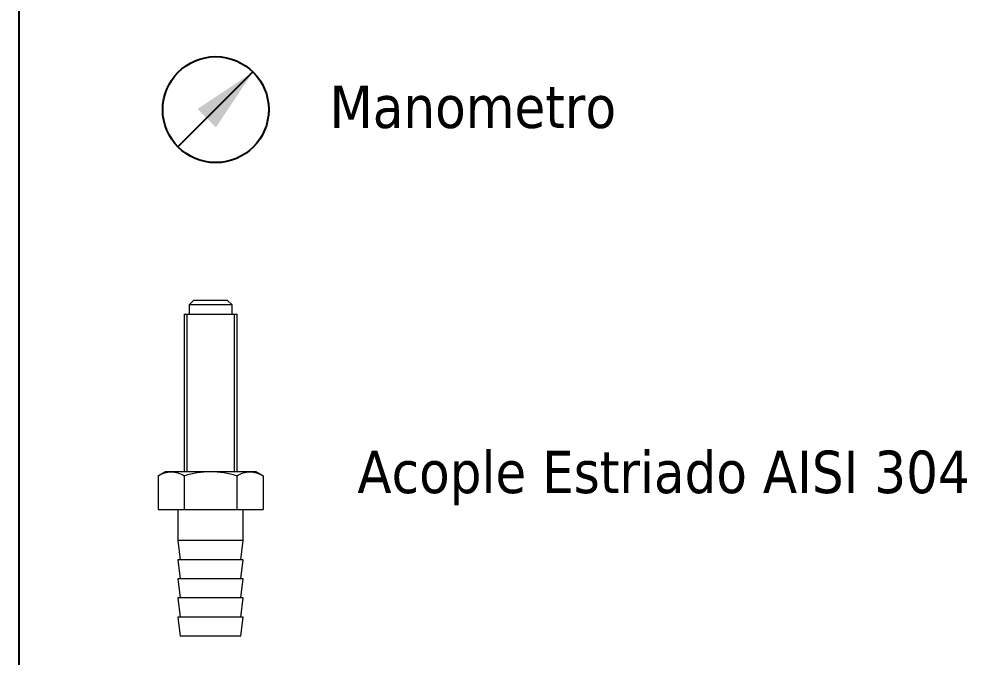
# Model space of a CAD drawing. Header units: millimetres. Extents: x 15 to 265, y 10 to 205.
# Drawn here: x 15 to 47.18, y 81.05 to 102.72 of the extents above; entities that cross this region are included whole.
import ezdxf
from ezdxf.enums import TextEntityAlignment as Align

# ---------------------------------------------------------------- set-up
doc = ezdxf.new("R2010")
doc.units = ezdxf.units.MM
doc.layers.add('SYMS', color=7, linetype='Continuous')
doc.styles.get("Standard").update_dxf_attribs({"font": 'tahoma.ttf'})
doc.styles.add('WD', font='romans.shx')

# ---------------------------------------------------------------- blocks, each defined once
blk = doc.blocks.new('HME1_PRESS_M')
blk.add_line((0.0361, -0.0879), (0.2129, 0.0889))
blk.add_circle((0.125, 0), 0.125)
blk.add_solid([(0.0821, 0.0015), (0.1255, -0.0419), (0.2129, 0.0889)])
at = {"style": 'WD', "width": 0.7}
for tag, p in [('INST', (0.125, 0.5)), ('LOC', (0.125, 0.3438)), ('TAG1', (0.125, 0.1875)), ('DESC1', (0.125, -0.3438)), ('DESC2', (0.125, -0.5)), ('DESC3', (0.125, -0.6562)), ('WDTAGALT', (0.125, -0.8125))]:
    blk.add_attdef(tag, text='', height=0.125, dxfattribs=at).set_placement(p, align=Align.CENTER)
blk.add_attdef('TERM01', text='', height=0.0625, dxfattribs=at).set_placement((-0.0322, 0.0313), align=Align.RIGHT)
for tag, p, height in [('TERM02', (0.2803, 0.0313), 0.0625), ('RATING1', (0.2812, -0.1875), 0.125)]:
    blk.add_attdef(tag, p, '', height=height, dxfattribs=at)
at = {"style": 'WD'}
for tag, p, height, flags in [('WDTYPE', (0.0625, 0.0625), 0.01, 1), ('X4TERM01', (0, 0), 0.005, 1), ('WDBLKNAM', (0.1342, 0.0008), 0.01, 9), ('X1TERM02', (0.248, 0), 0.005, 1), ('FAMILY', (0.1303, -0.0348), 0.01, 9)]:
    blk.add_attdef(tag, p, '', height=height, dxfattribs=dict(at, flags=flags))
blk.add_attdef('XREF', text='', height=0.0625, dxfattribs=at).set_placement((-0.0312, -0.125), align=Align.RIGHT)
at = {"linetype": 'Continuous', "style": 'WD', "flags": 9}
for tag, p in [('CAT', (0.1303, -0.066)), ('MFG', (0.1283, -0.0855)), ('ASSYCODE', (0.1305, -0.1028))]:
    blk.add_attdef(tag, p, '', height=0.01, dxfattribs=at)
blk = doc.blocks.new('Acople Estriado')
at = {"color": 7, "linetype": 'Continuous', "lineweight": 15}
for p, q in [((6.8113, 5.6785), (6.7963, 5.6635)), ((6.7963, 5.6635), (6.7963, 5.6335)), ((6.9313, 5.6635), (6.7963, 5.6635)), ((6.8113, 5.6785), (6.9163, 5.6785)), ((6.9313, 5.6635), (6.9163, 5.6785)), ((6.9313, 5.6335), (6.9313, 5.6635)), ((6.7805, 5.6335), (6.7805, 5.1385)), ((6.7805, 5.6335), (6.9471, 5.6335)), ((6.9471, 5.1385), (6.9471, 5.6335)), ((6.7209, 5.1385), (6.6988, 5.1257)), ((6.6988, 5.1257), (6.6988, 5.0194)), ((6.7401, 5.1385), (6.7209, 5.1385)), ((6.8638, 5.1385), (6.7401, 5.1385)), ((6.7813, 5.1257), (6.7813, 5.0194)), ((6.9875, 5.1385), (6.8638, 5.1385)), ((6.9463, 5.1257), (6.9463, 5.0194)), ((7.0067, 5.1385), (6.9875, 5.1385)), ((7.0288, 5.1257), (7.0067, 5.1385)), ((7.0288, 5.1257), (7.0288, 5.0194)), ((6.6988, 5.0194), (6.7813, 5.0194)), ((6.7611, 5.0194), (6.7611, 4.9219)), ((6.7813, 5.0194), (6.9463, 5.0194)), ((6.9463, 5.0194), (7.0288, 5.0194)), ((6.9666, 4.9219), (6.9666, 5.0194)), ((6.7611, 4.9219), (6.7686, 4.8619)), ((6.8638, 4.9219), (6.7611, 4.9219)), ((6.9666, 4.9219), (6.8638, 4.9219)), ((6.9591, 4.8619), (6.9666, 4.9219)), ((6.7611, 4.8619), (6.7686, 4.8019)), ((6.8638, 4.8619), (6.7611, 4.8619)), ((6.9666, 4.8619), (6.8638, 4.8619)), ((6.9591, 4.8019), (6.9666, 4.8619)), ((6.7611, 4.8019), (6.7686, 4.7419)), ((6.8638, 4.8019), (6.7611, 4.8019)), ((6.9666, 4.8019), (6.8638, 4.8019)), ((6.9591, 4.7419), (6.9666, 4.8019)), ((6.7611, 4.7419), (6.7686, 4.6819)), ((6.8638, 4.7419), (6.7611, 4.7419)), ((6.9666, 4.7419), (6.8638, 4.7419)), ((6.9591, 4.6819), (6.9666, 4.7419)), ((6.7611, 4.6819), (6.7686, 4.6219)), ((6.8638, 4.6819), (6.7611, 4.6819)), ((6.9666, 4.6819), (6.8638, 4.6819)), ((6.9591, 4.6219), (6.9666, 4.6819)), ((6.8638, 4.6219), (6.7686, 4.6219)), ((6.9591, 4.6219), (6.8638, 4.6219))]:
    blk.add_line(p, q, dxfattribs=at)
at = {"color": 7, "linetype": 'Continuous', "lineweight": 0}
for p, q in [((6.7896, 5.6335), (6.7896, 5.1385)), ((6.9381, 5.6335), (6.9381, 5.1385))]:
    blk.add_line(p, q, dxfattribs=at)
at = {"color": 7, "linetype": 'Continuous', "lineweight": 15}
for points, knots in [([(6.6988, 5.1257), (6.7056, 5.1296), (6.7124, 5.1328), (6.7261, 5.1373), (6.733, 5.1385), (6.7401, 5.1385)], [0, 0, 0, 0, 0.5, 0.5, 1, 1, 1, 1]), ([(6.7401, 5.1385), (6.7436, 5.1385), (6.7471, 5.1382), (6.754, 5.137), (6.7575, 5.1362), (6.7678, 5.1328), (6.7746, 5.1296), (6.7813, 5.1257)], [0, 0, 0, 0, 0.25, 0.25, 0.5, 0.5, 1, 1, 1, 1]), ([(6.8638, 5.1385), (6.8498, 5.1385), (6.8357, 5.1373), (6.8082, 5.1328), (6.7947, 5.1296), (6.7813, 5.1257)], [0, 0, 0, 0, 0.5, 0.5, 1, 1, 1, 1]), ([(6.9463, 5.1257), (6.9329, 5.1296), (6.9191, 5.1328), (6.8916, 5.1373), (6.8777, 5.1385), (6.8638, 5.1385)], [0, 0, 0, 0, 0.5, 0.5, 1, 1, 1, 1]), ([(6.9463, 5.1257), (6.953, 5.1296), (6.9598, 5.1328), (6.9736, 5.1373), (6.9805, 5.1385), (6.9875, 5.1385)], [0, 0, 0, 0, 0.5, 0.5, 1, 1, 1, 1]), ([(6.9875, 5.1385), (6.991, 5.1385), (6.9946, 5.1382), (7.0015, 5.137), (7.005, 5.1362), (7.0153, 5.1328), (7.0221, 5.1296), (7.0288, 5.1257)], [0, 0, 0, 0, 0.25, 0.25, 0.5, 0.5, 1, 1, 1, 1])]:
    blk.add_open_spline(points, degree=3, knots=knots, dxfattribs=at)

msp = doc.modelspace()

# ---------------------------------------------------------------- linework, layer by layer
at = {"color": 7, "linetype": 'Continuous'}
msp.add_line((15, 205), (15, 10), dxfattribs=at)

# ---------------------------------------------------------------- block references
at = {"xscale": 10.8, "yscale": 10.8, "zscale": 10.8}
msp.add_blockref('Acople Estriado', (-52.626, 31.845), dxfattribs=at)
at = {"layer": 'SYMS', "xscale": 14.4, "yscale": 14.4, "zscale": 14.4}
msp.add_blockref('HME1_PRESS_M', (19.878, 99.636), dxfattribs=at)

# ---------------------------------------------------------------- texts
at = {"char_height": 1.44, "attachment_point": 1}
for s, insert in [('\\A1;Manometro', (25.542, 100.454)), ('\\A1;Acople Estriado AISI 304', (26.486, 88.057))]:
    msp.add_mtext_dynamic_manual_height_columns(s, width=44.8708, gutter_width=1, heights=[0], dxfattribs=dict(at, insert=insert))

doc.saveas('drawing.dxf')
